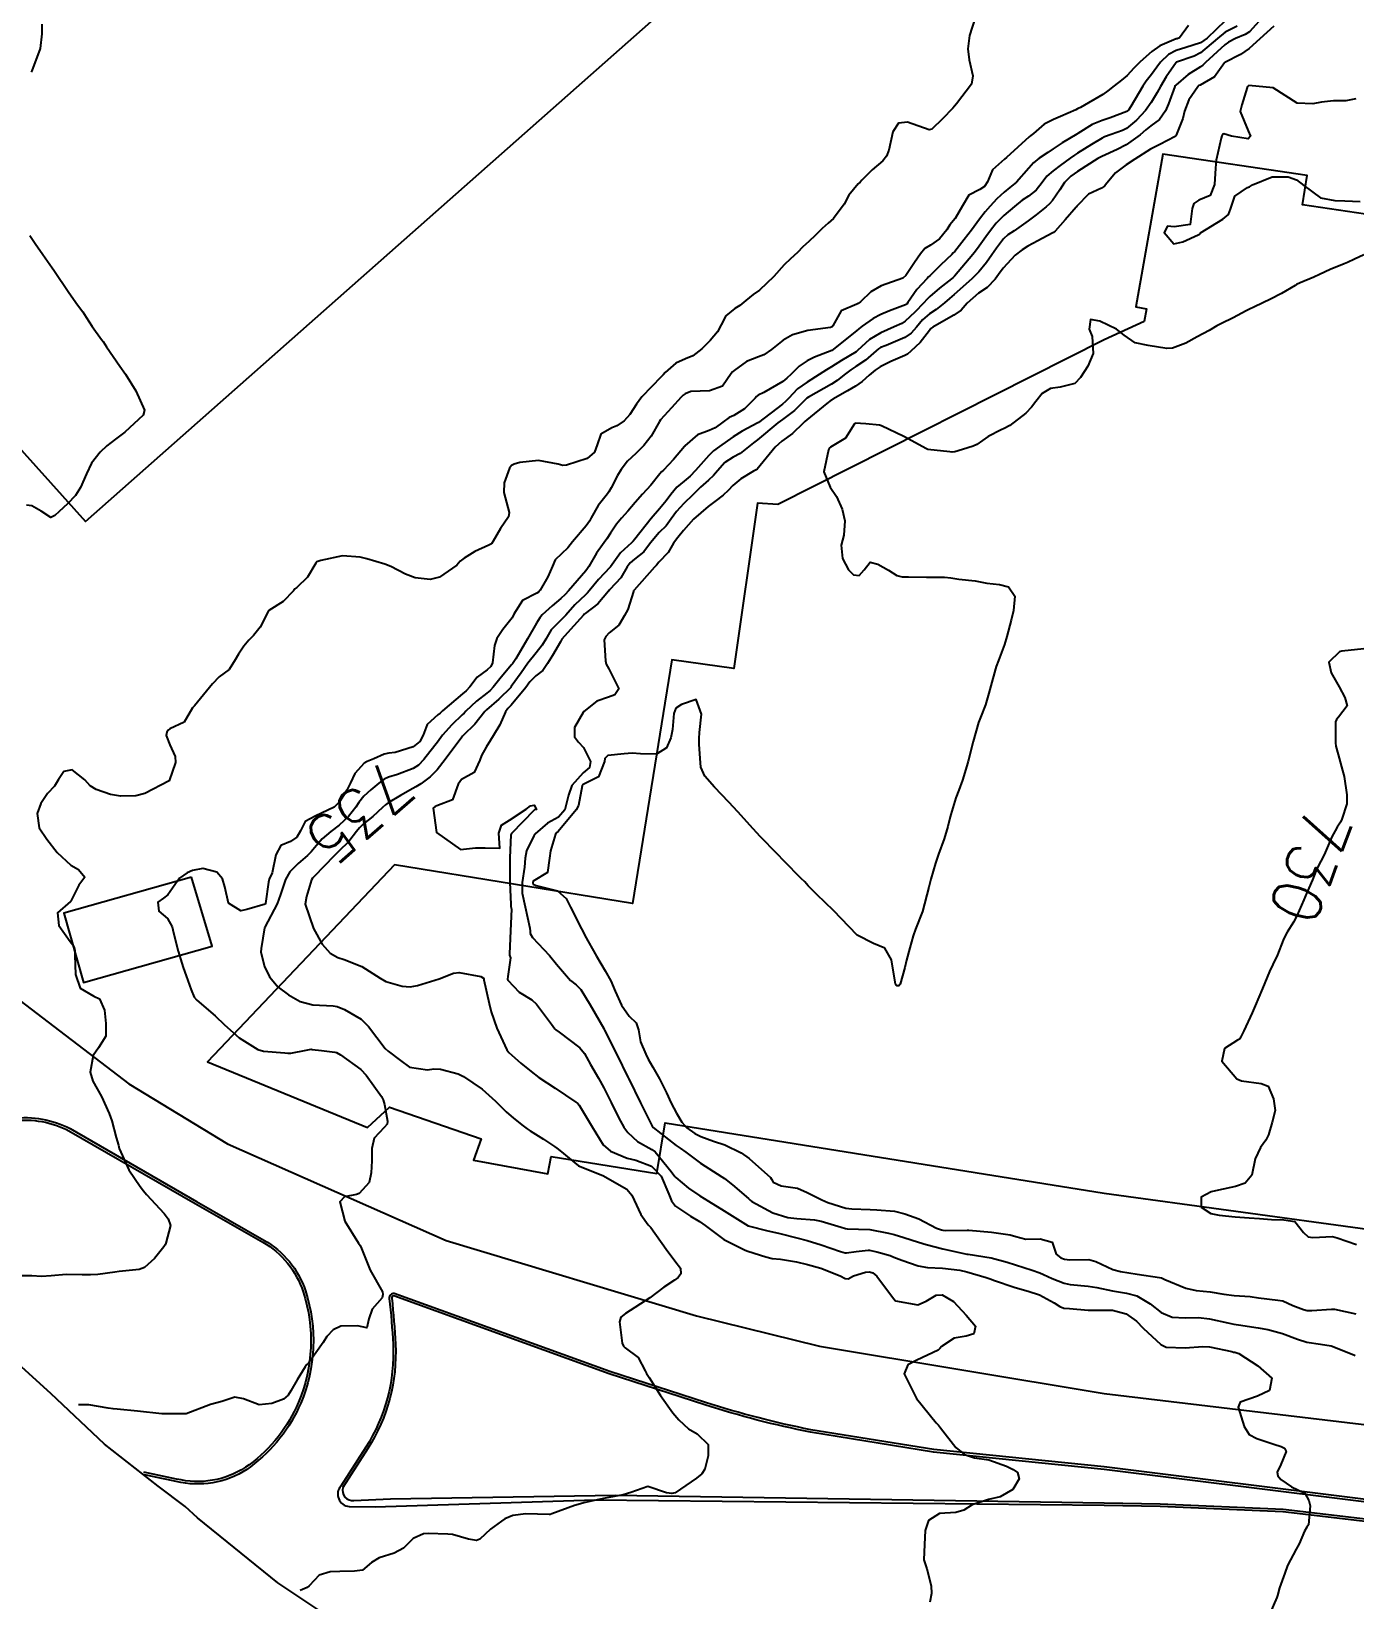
# Model space of a CAD drawing. Header units: metres. Extents: x 307586 to 320046, y 7427249 to 7434250.
# Drawn here: x 314456.7 to 314565.5, y 7431961.4 to 7432090.3 of the extents above; entities that cross this region are included whole.
import ezdxf
from ezdxf.enums import TextEntityAlignment as Align

# ---------------------------------------------------------------- set-up
doc = ezdxf.new("R2010")
doc.units = ezdxf.units.M
doc.header["$MEASUREMENT"] = 0
for name, color, linetype in [('Area', 45, 'Continuous'), ('Area Verde e Lazer', 45, 'Continuous'), ('Cotas', 45, 'Continuous'), ('Curvas de Nivel 1m', 11, 'Continuous'), ('Curvas de Nivel 5m', 15, 'Continuous'), ('Edificações', 30, 'Continuous'), ('Vias Primárias', 230, 'Continuous')]:
    doc.layers.add(name, color=color, linetype=linetype)
doc.styles.add('Style-STANDARD', font='STANDARD.shx')

msp = doc.modelspace()

# ---------------------------------------------------------------- linework, layer by layer
at = {"layer": 'Area'}
msp.add_polyline3d([(314566.62, 7431903.59, 730.52), (314564.18, 7431904.61, 730.56), (314557.99, 7431908.05, 731.33), (314546.93, 7431914.87, 731.77), (314537.85, 7431921.02, 732.04), (314529.51, 7431927.45, 732.87), (314524.02, 7431931.25, 733.57), (314512.55, 7431938.37, 733.89), (314501.66, 7431945.89, 733.77), (314489.06, 7431954.47, 735.03), (314481.91, 7431959.53, 735.11), (314476.99, 7431962.82, 735.29), (314470.4, 7431968.15, 735.47), (314469.39, 7431969.09, 735.59), (314467.17, 7431970.75, 735.72), (314462.75, 7431974.21, 736.05), (314458.34, 7431978.38, 736.34), (314451.1, 7431984.93, 737.06)], dxfattribs=at)
at = {"layer": 'Area Verde e Lazer', "elevation": 737.11}
msp.add_lwpolyline([(314450.29, 7431985.89), (314448.84, 7431989.39, -0.121748), (314448.21, 7431993.54, -0.158504), (314450.15, 7431998.07, -0.183166), (314455.25, 7432000.77, -0.152263), (314459.83, 7431999.95), (314470.2, 7431993.97), (314475.75, 7431990.81, -0.186311), (314479.07, 7431986.73, -0.180719), (314478.69, 7431977.66, -0.135505), (314474.63, 7431972.52, -0.208885), (314469.05, 7431971.27, -0.008384), (314465.97, 7431971.92, -0.008384)], format="xyb", dxfattribs=at)
msp.add_lwpolyline([(314450.29, 7431985.89), (314448.84, 7431989.39, -0.121748), (314448.21, 7431993.54, -0.158504), (314450.15, 7431998.07, -0.183166), (314455.25, 7432000.77, -0.152263), (314459.83, 7431999.95), (314470.2, 7431993.97), (314475.75, 7431990.81, -0.186311), (314479.07, 7431986.73, -0.180719), (314478.69, 7431977.66, -0.135505), (314474.63, 7431972.52, -0.208885), (314469.05, 7431971.27, -0.008384), (314465.97, 7431971.92, -0.008384)], format="xyb", dxfattribs=at)
at = {"layer": 'Area Verde e Lazer'}
msp.add_lwpolyline([(314609.6, 7431964.09), (314544.88, 7431972.14), (314530.86, 7431973.56), (314520.76, 7431975.2, -0.030154), (314512.07, 7431977.45), (314504.22, 7431979.99), (314486.52, 7431986.39, 0.447326), (314486.35, 7431986.2, -0.015617), (314486.66, 7431982.42, -0.155706), (314484.39, 7431973.85), (314482.34, 7431970.64, 0.533122), (314483.25, 7431969.57), (314486.24, 7431969.72), (314504.74, 7431970.01), (314544.9, 7431969.39), (314549.5, 7431969.31), (314559.6, 7431968.87), (314572.67, 7431967.34)], format="xyb", dxfattribs=at)
msp.add_lwpolyline([(314609.6, 7431964.09), (314544.88, 7431972.14), (314530.86, 7431973.56), (314520.76, 7431975.2, -0.030154), (314512.07, 7431977.45), (314504.22, 7431979.99), (314486.52, 7431986.39, 0.447326), (314486.35, 7431986.2, -0.015617), (314486.66, 7431982.42, -0.155706), (314484.39, 7431973.85), (314482.34, 7431970.64, 0.533122), (314483.25, 7431969.57), (314486.24, 7431969.72), (314504.74, 7431970.01), (314544.9, 7431969.39), (314549.5, 7431969.31), (314559.6, 7431968.87), (314572.67, 7431967.34)], format="xyb", dxfattribs=at)
at = {"layer": 'Curvas de Nivel 1m', "flags": 128}
for points, elevation in [([(314534.28, 7432091.37), (314533.84, 7432089.93), (314533.69, 7432088.82), (314533.81, 7432087.93), (314534.11, 7432086.6), (314533.99, 7432085.93), (314532.76, 7432084.32), (314532.59, 7432084.12), (314532.45, 7432083.95), (314531.62, 7432083.08), (314530.73, 7432082.23), (314530.52, 7432082.18), (314528.74, 7432082.82), (314528, 7432082.73), (314527.52, 7432082.01), (314527.19, 7432080.5), (314527, 7432080.02), (314526.7, 7432079.62), (314525.83, 7432078.89), (314524.99, 7432078.04), (314524.84, 7432077.88), (314524.68, 7432077.74), (314523.9, 7432076.82), (314523.53, 7432076.06), (314522.64, 7432074.9), (314522.2, 7432074.52), (314521.71, 7432074.08), (314521.18, 7432073.53), (314520.62, 7432073), (314520.14, 7432072.56), (314519.69, 7432072.1), (314519.12, 7432071.58), (314518.59, 7432071.09), (314517.75, 7432070.12), (314516.57, 7432069.01), (314516.05, 7432068.66), (314515.45, 7432068.15), (314514.96, 7432067.75), (314514.55, 7432067.51), (314513.8, 7432066.91), (314513.41, 7432066.17), (314513.12, 7432065.58), (314512.52, 7432064.88), (314511.83, 7432064.19), (314511.1, 7432063.61), (314510.5, 7432063.36), (314509.69, 7432063.02), (314508.83, 7432062.23), (314508.66, 7432062.05), (314508.48, 7432061.88), (314506.91, 7432060.25), (314506.46, 7432059.63), (314505.93, 7432058.78), (314505.44, 7432058.27), (314504.84, 7432057.87), (314504.43, 7432057.71), (314503.53, 7432057.19), (314503.22, 7432056.29), (314503, 7432055.7), (314502.4, 7432055.19), (314500.7, 7432054.63), (314500.4, 7432054.61), (314500.02, 7432054.71), (314498.4, 7432055.02), (314496.87, 7432054.85), (314496.4, 7432054.72), (314496.18, 7432054.6), (314496.04, 7432054.38), (314495.59, 7432053.17), (314495.56, 7432052.39), (314495.99, 7432050.74), (314495.96, 7432050.38), (314495.3, 7432049.42), (314494.68, 7432048.4), (314494.54, 7432048.18), (314494.32, 7432048.05), (314493.19, 7432047.54), (314492.3, 7432047), (314491.98, 7432046.74), (314491.7, 7432046.43), (314490.28, 7432045.42), (314489.51, 7432045.23), (314488.28, 7432045.37), (314487.49, 7432045.68), (314486.29, 7432046.31), (314485.78, 7432046.51), (314484.3, 7432046.93), (314483.76, 7432047.07), (314482.3, 7432047.17), (314480.52, 7432046.79), (314480.29, 7432046.73), (314480.19, 7432046.68), (314480.11, 7432046.57), (314479.44, 7432045.42), (314478.55, 7432044.59), (314478.39, 7432044.47), (314478.27, 7432044.32), (314477.44, 7432043.42), (314476.24, 7432042.68), (314476.21, 7432042.65), (314476.19, 7432042.62), (314475.53, 7432041.33), (314474.98, 7432040.63), (314474.6, 7432040.25), (314474.21, 7432039.76), (314473.75, 7432039.1), (314473.5, 7432038.65), (314472.99, 7432037.85), (314472.18, 7432037.24), (314471.63, 7432036.67), (314470.15, 7432034.85), (314470.07, 7432034.78), (314469.97, 7432034.69), (314469.3, 7432033.53), (314468.13, 7432032.98), (314467.97, 7432032.87), (314467.88, 7432032.71), (314467.83, 7432032.42), (314468.11, 7432031.65), (314468.55, 7432030.71), (314468.58, 7432030.22), (314468.07, 7432028.71), (314466.06, 7432027.65), (314465.33, 7432027.47), (314464.06, 7432027.43), (314463.24, 7432027.59), (314462.07, 7432028), (314461.56, 7432028.28), (314461.13, 7432028.79), (314460.08, 7432029.61), (314459.42, 7432029.48), (314458.97, 7432028.82), (314458.63, 7432028.26), (314458.06, 7432027.66), (314457.53, 7432026.84), (314457.22, 7432026.02), (314457.37, 7432024.84), (314458.02, 7432023.91), (314458.87, 7432022.82), (314459.99, 7432021.77), (314460.61, 7432021.42), (314461.14, 7432020.79), (314460.65, 7432020.12), (314459.97, 7432018.81), (314459.95, 7432018.78), (314458.9, 7432017.86), (314458.99, 7432016.82), (314459.92, 7432015.5), (314460.22, 7432015.11), (314460.3, 7432014.8), (314460.32, 7432014.39), (314460.38, 7432012.8), (314460.74, 7432011.67), (314461.87, 7432011.01), (314462.35, 7432010.78), (314462.76, 7432009.86), (314462.87, 7432008.77), (314462.87, 7432007.73), (314462.25, 7432006.78), (314461.81, 7432006.14), (314461.58, 7432004.78), (314461.78, 7432004.04), (314462.5, 7432002.77), (314463.14, 7432001.37), (314463.34, 7432000.76), (314463.72, 7431999.41), (314463.89, 7431998.76), (314463.96, 7431998.51), (314464.74, 7431996.75), (314465.68, 7431995.37), (314465.95, 7431995.01), (314466.19, 7431994.73), (314467.65, 7431993.17), (314467.99, 7431992.71), (314468.17, 7431992.17), (314467.8, 7431990.71), (314467.74, 7431990.59), (314467.62, 7431990.43), (314466.85, 7431989.47), (314466.03, 7431988.73), (314465.59, 7431988.55), (314463.96, 7431988.39), (314463.59, 7431988.35), (314462.2, 7431988.16), (314461.59, 7431988.11), (314460.91, 7431988.11), (314459.59, 7431988.15), (314458.37, 7431988.04), (314457.58, 7431987.97), (314456.78, 7431988.03), (314455.58, 7431988.05)], 737), ([(314457.59, 7432090.85), (314457.61, 7432090.05), (314457.46, 7432088.85), (314456.77, 7432087.02), (314456.73, 7432086.91)], 738), ([(314551.81, 7432090.75), (314551.08, 7432089.73), (314550.89, 7432089.66), (314550.82, 7432089.65), (314549.48, 7432089.08), (314548.81, 7432088.6), (314547.84, 7432087.76), (314547.32, 7432087.25), (314546.79, 7432086.64), (314546.31, 7432086.25), (314545.71, 7432085.79), (314545.19, 7432085.37), (314544.77, 7432085.09), (314542.95, 7432084.02), (314542.75, 7432083.93), (314542.69, 7432083.89), (314542.57, 7432083.83), (314541.31, 7432083.28), (314540.74, 7432083.03), (314539.95, 7432082.64), (314539.09, 7432081.87), (314538.88, 7432081.71), (314538.72, 7432081.59), (314536.86, 7432079.9), (314536.7, 7432079.78), (314535.71, 7432078.9), (314535.3, 7432077.91), (314535.06, 7432077.53), (314534.67, 7432077.27), (314533.78, 7432076.82), (314533.24, 7432075.94), (314532.64, 7432074.9), (314532.21, 7432074.38), (314531.96, 7432073.96), (314531.35, 7432073.23), (314530.61, 7432072.69), (314530.17, 7432072.42), (314529.8, 7432071.98), (314529.3, 7432071.28), (314528.59, 7432070.22), (314528.36, 7432069.99), (314526.58, 7432069.36), (314525.73, 7432068.87), (314524.86, 7432068.04), (314524.68, 7432067.92), (314524.56, 7432067.87), (314523.29, 7432067.32), (314522.59, 7432066.07), (314522.53, 7432066), (314522.41, 7432065.95), (314520.53, 7432065.7), (314519.27, 7432065.35), (314518.52, 7432064.9), (314517.56, 7432064.12), (314516.94, 7432063.7), (314516.5, 7432063.52), (314515.51, 7432063.14), (314514.49, 7432062.4), (314514.35, 7432062.29), (314514.23, 7432062.16), (314513.53, 7432061.11), (314512.47, 7432060.75), (314510.94, 7432060.67), (314510.47, 7432060.5), (314510.3, 7432060.38), (314510.13, 7432060.21), (314509.35, 7432059.33), (314508.44, 7432058.36), (314508.36, 7432058.23), (314507.66, 7432057.01), (314507.06, 7432056.25), (314506.41, 7432055.6), (314505.72, 7432054.95), (314505.2, 7432054.27), (314504.89, 7432053.77), (314504.37, 7432052.78), (314504.2, 7432052.44), (314504.08, 7432052.28), (314503.32, 7432051.33), (314502.74, 7432050.3), (314502.6, 7432050.04), (314502.34, 7432049.66), (314501.21, 7432048.32), (314500.81, 7432047.83), (314500.31, 7432047.35), (314499.79, 7432046.85), (314499.55, 7432046.34), (314499.17, 7432045.46), (314498.54, 7432044.35), (314498.41, 7432044.21), (314498.27, 7432044.13), (314497.11, 7432043.52), (314496.39, 7432042.38), (314496.24, 7432042.1), (314495.49, 7432041.13), (314494.99, 7432040.39), (314494.79, 7432039.82), (314494.63, 7432038.4), (314494.5, 7432038.1), (314494.19, 7432037.82), (314493.37, 7432037.22), (314492.78, 7432036.41), (314492.48, 7432036.1), (314492.17, 7432035.84), (314490.52, 7432034.44), (314490.33, 7432034.27), (314490.15, 7432034.12), (314489.27, 7432033.32), (314488.93, 7432032.46), (314488.66, 7432031.92), (314488.11, 7432031.48), (314486.64, 7432031.02), (314486.11, 7432030.97), (314485.73, 7432030.88), (314484.88, 7432030.51), (314484.34, 7432030.28), (314484.1, 7432030.14), (314483.31, 7432029.31), (314482.95, 7432028.53), (314482.67, 7432027.93), (314482.06, 7432026.97), (314481.63, 7432026.55), (314480.05, 7432025.81), (314479.25, 7432025.37), (314478.85, 7432024.58), (314478.55, 7432024.06), (314478.02, 7432023.73), (314477.23, 7432023.39), (314476.84, 7432022.61), (314476.52, 7432021.14), (314476.29, 7432020.62), (314476.22, 7432020.38), (314475.99, 7432018.62), (314475.95, 7432018.56), (314474.45, 7432018.13), (314473.95, 7432018.01), (314472.95, 7432018.65), (314472.64, 7432019.99), (314472.45, 7432020.66), (314471.99, 7432021.19), (314470.82, 7432021.51), (314469.99, 7432021.33), (314469.55, 7432021.14), (314468.9, 7432020.7), (314468.53, 7432020.15), (314467.96, 7432019.33), (314467.6, 7432019.07), (314467.12, 7432018.72), (314467.22, 7432017.99), (314467.94, 7432017.39), (314468.3, 7432016.71), (314468.41, 7432016.22), (314468.79, 7432014.7), (314469.22, 7432013.37), (314469.46, 7432012.69), (314469.87, 7432011.54), (314470.12, 7432010.94), (314470.33, 7432010.68), (314471.84, 7432009.39), (314472.62, 7432008.65), (314473.82, 7432007.6), (314475.34, 7432006.62), (314475.81, 7432006.5), (314477.56, 7432006.35), (314477.81, 7432006.32), (314478.07, 7432006.33), (314479.32, 7432006.57), (314479.74, 7432006.65), (314479.81, 7432006.64), (314480.57, 7432006.56), (314481.69, 7432006.42), (314481.81, 7432006.39), (314482.15, 7432006.19), (314483.8, 7432004.99), (314484.24, 7432004.52), (314485.5, 7432002.76), (314485.65, 7432002.5), (314485.76, 7432002.12), (314486, 7432000.75), (314485.97, 7432000.5), (314485.74, 7432000.21), (314484.9, 7431999.34), (314484.71, 7431998.51), (314484.73, 7431997.48), (314484.67, 7431996.51), (314484.5, 7431995.7), (314483.68, 7431994.81), (314483.46, 7431994.73), (314482.48, 7431994.53), (314482.09, 7431994.11), (314482.5, 7431992.53), (314483.62, 7431990.71), (314483.75, 7431990.52), (314483.87, 7431990.27), (314484.57, 7431988.51), (314485.58, 7431986.73), (314485.63, 7431986.5), (314485.57, 7431986.24), (314484.75, 7431985.31), (314484.48, 7431984.51), (314484.3, 7431983.76), (314483.54, 7431983.92), (314482.17, 7431983.9), (314481.54, 7431983.6), (314481.03, 7431983.05), (314480.72, 7431982.55), (314479.51, 7431980.87), (314479.36, 7431980.72), (314479.24, 7431980.57), (314478.57, 7431979.5), (314478.05, 7431978.58), (314477.83, 7431978.24), (314477.47, 7431977.9), (314476.51, 7431977.56), (314475.47, 7431977.45), (314474.17, 7431977.93), (314473.47, 7431978.06), (314472.39, 7431977.72), (314471.46, 7431977.47), (314469.45, 7431976.69), (314467.45, 7431976.71), (314465.45, 7431976.91), (314463.79, 7431977.09), (314463.46, 7431977.11), (314463.05, 7431977.17), (314461.46, 7431977.43), (314460.81, 7431977.44), (314460.61, 7431977.43)], 736), ([(314555.81, 7432090.7), (314554.83, 7432090.19), (314554.21, 7432089.69), (314552.81, 7432088.51), (314552.29, 7432088.23), (314550.83, 7432087.73), (314550.81, 7432087.72), (314549.98, 7432086.54), (314549.51, 7432085.74), (314549.26, 7432085.25), (314548.76, 7432084.41), (314548.28, 7432083.76), (314547.55, 7432082.96), (314546.73, 7432082.3), (314546.39, 7432082.12), (314545.48, 7432081.79), (314544.93, 7432081.59), (314544.72, 7432081.49), (314543.86, 7432080.96), (314542.71, 7432080.26), (314542.45, 7432080.09), (314542.09, 7432079.84), (314541.29, 7432079.25), (314540.69, 7432078.8), (314540.18, 7432078.36), (314539.79, 7432077.86), (314539.3, 7432077.23), (314538.67, 7432076.74), (314538.15, 7432076.39), (314537.52, 7432075.89), (314536.65, 7432075.15), (314536.02, 7432074.52), (314535.54, 7432073.91), (314535.16, 7432073.38), (314534.61, 7432072.61), (314534.32, 7432072.21), (314534.09, 7432071.93), (314532.59, 7432070.16), (314532.48, 7432070.05), (314532.36, 7432069.95), (314531.36, 7432069.17), (314530.57, 7432068.5), (314530.31, 7432068.23), (314530.08, 7432067.97), (314529.33, 7432067.2), (314528.54, 7432066.46), (314528.26, 7432066.27), (314527.65, 7432066), (314526.53, 7432065.5), (314525.6, 7432064.95), (314524.62, 7432064.04), (314524.56, 7432063.99), (314524.51, 7432063.95), (314523.31, 7432063.24), (314522.49, 7432062.72), (314522.08, 7432062.47), (314521.47, 7432062.08), (314520.48, 7432061.46), (314519.68, 7432060.89), (314518.96, 7432060.11), (314518.72, 7432059.85), (314518.46, 7432059.64), (314516.49, 7432058.14), (314516.44, 7432058.11), (314515.16, 7432057.42), (314514.42, 7432056.96), (314513.95, 7432056.64), (314513.28, 7432056.17), (314512.79, 7432055.8), (314512.41, 7432055.42), (314511.32, 7432054.2), (314510.87, 7432053.72), (314510.38, 7432053.32), (314509.77, 7432052.82), (314509.28, 7432052.22), (314508.89, 7432051.69), (314508.35, 7432051.04), (314507.68, 7432050.24), (314506.33, 7432048.56), (314506.19, 7432048.39), (314506.05, 7432048.26), (314505.14, 7432047.44), (314504.32, 7432046.28), (314504.31, 7432046.26), (314504.29, 7432046.24), (314503.35, 7432045.23), (314502.57, 7432044.3), (314502.43, 7432044.14), (314502.27, 7432043.99), (314501.4, 7432043.16), (314500.66, 7432042.32), (314500.24, 7432041.9), (314499.46, 7432041.11), (314499.01, 7432040.34), (314498.72, 7432039.84), (314498.21, 7432039.22), (314497.54, 7432038.36), (314496.99, 7432037.57), (314496.17, 7432036.44), (314496.15, 7432036.4), (314496.13, 7432036.38), (314495.15, 7432035.4), (314494.15, 7432034.54), (314494.08, 7432034.48), (314494.01, 7432034.4), (314493.19, 7432033.36), (314492.23, 7432032.42), (314492.18, 7432032.36), (314492.12, 7432032.28), (314490.74, 7432030.44), (314490.09, 7432029.61), (314489.52, 7432029.03), (314488.73, 7432028.46), (314488.34, 7432028.21), (314488.08, 7432028.06), (314487.06, 7432027.49), (314486.06, 7432026.88), (314485.84, 7432026.72), (314485.6, 7432026.5), (314484.8, 7432025.76), (314484.04, 7432025.17), (314483.71, 7432024.85), (314483.45, 7432024.53), (314482.84, 7432023.71), (314482.01, 7432022.91), (314481.81, 7432022.74), (314481.62, 7432022.55), (314479.99, 7432020.85), (314479.84, 7432020.71), (314479.75, 7432020.57), (314479.34, 7432019.2), (314479.23, 7432018.58), (314479.93, 7432016.57), (314480.64, 7432015.28), (314481.3, 7432014.55), (314481.91, 7432014.2), (314482.43, 7432014.01), (314483.9, 7432013.45), (314485.4, 7432012.5), (314485.88, 7432012.21), (314487.22, 7432011.82), (314487.88, 7432011.78), (314488.46, 7432011.88), (314489.88, 7432012.32), (314490.24, 7432012.44), (314491.42, 7432012.9), (314491.89, 7432012.96), (314493.67, 7432012.62), (314493.88, 7432012.5), (314493.92, 7432012.4), (314493.93, 7432012.35), (314494.35, 7432010.4), (314494.53, 7432009.72), (314494.99, 7432008.39), (314495.82, 7432006.61), (314495.98, 7432006.38), (314496.95, 7432005.51), (314497.8, 7432004.82), (314498.45, 7432004.34), (314499.78, 7432003.45), (314501.47, 7432002.3), (314501.65, 7432002.19), (314501.76, 7432002.06), (314502.83, 7432000.29), (314503.73, 7431998.79), (314504.32, 7431998.27), (314505.71, 7431997.7), (314506.42, 7431997.54), (314507.71, 7431997.04), (314508.49, 7431996.22), (314509.13, 7431994.76), (314509.33, 7431994.21), (314509.67, 7431993.77), (314510.91, 7431992.93), (314511.65, 7431992.5), (314512.1, 7431992.18), (314513.63, 7431991.02), (314515.4, 7431990.14), (314515.62, 7431990.06), (314517.09, 7431989.59), (314517.62, 7431989.47), (314518.31, 7431989.41), (314519.61, 7431989.19), (314520.51, 7431988.98), (314521.61, 7431988.68), (314523.21, 7431988.04), (314523.6, 7431987.83), (314523.85, 7431987.78), (314524.29, 7431988.03), (314525.28, 7431988.35), (314525.61, 7431988.38), (314525.88, 7431988.29), (314526.21, 7431988.01), (314527.58, 7431986.17), (314527.76, 7431985.99), (314529.57, 7431985.65), (314530.26, 7431985.96), (314531.09, 7431986.44), (314531.58, 7431986.49), (314532.51, 7431985.93), (314533.56, 7431984.81), (314534.32, 7431983.91), (314534.18, 7431983.28), (314533.54, 7431983.07), (314532.56, 7431982.91), (314531.53, 7431982.24), (314531.4, 7431982.07), (314531.24, 7431981.94), (314529.51, 7431981.11), (314528.77, 7431980.72), (314528.45, 7431979.98), (314529.48, 7431977.97), (314531.08, 7431975.95), (314531.27, 7431975.76), (314531.45, 7431975.56), (314532.7, 7431973.93), (314533.42, 7431973.37), (314534.23, 7431973.1), (314535.42, 7431972.91), (314536.88, 7431972.41), (314537.41, 7431972.14), (314537.76, 7431971.87), (314537.9, 7431971.36), (314537.39, 7431970.49), (314536.36, 7431969.89), (314535.38, 7431969.66), (314534.05, 7431969.24), (314533.37, 7431968.79), (314532.71, 7431968.59), (314531.37, 7431968.51), (314530.45, 7431967.95), (314530.19, 7431967.12), (314530.12, 7431965.96), (314530.07, 7431964.71), (314530.31, 7431963.96), (314530.69, 7431962.56), (314530.7, 7431961.95), (314530.56, 7431961.23)], 734), ([(314558.12, 7432091.64), (314556.83, 7432090.24), (314556.48, 7432090.01), (314555.69, 7432089.67), (314555.12, 7432089.37), (314554.82, 7432089.16), (314553.21, 7432087.7), (314553, 7432087.5), (314552.8, 7432087.36), (314551.79, 7432086.72), (314550.77, 7432085.86), (314550.71, 7432085.79), (314550.69, 7432085.73), (314550.18, 7432084.32), (314549.93, 7432083.74), (314549.45, 7432083.04), (314548.73, 7432082.5), (314548.31, 7432082.17), (314547.84, 7432081.76), (314546.71, 7432080.94), (314545.95, 7432080.55), (314544.7, 7432080), (314544.36, 7432079.81), (314542.69, 7432078.76), (314542.15, 7432078.37), (314541.64, 7432077.84), (314541.26, 7432077.26), (314540.66, 7432076.38), (314540.41, 7432076.1), (314540.14, 7432075.86), (314539.31, 7432075.2), (314538.64, 7432074.69), (314537.5, 7432073.89), (314536.98, 7432073.54), (314536.62, 7432073.21), (314536.04, 7432072.47), (314535.66, 7432071.91), (314535.23, 7432071.28), (314534.59, 7432070.51), (314534.02, 7432069.93), (314532.57, 7432068.65), (314532.19, 7432068.33), (314531.76, 7432067.96), (314531.09, 7432067.43), (314530.55, 7432067.05), (314529.96, 7432066.56), (314529.47, 7432065.98), (314529.04, 7432065.47), (314528.52, 7432065.11), (314526.98, 7432064.47), (314526.52, 7432064.29), (314526.35, 7432064.19), (314526.16, 7432064.02), (314525.28, 7432063.25), (314524.49, 7432062.73), (314524.07, 7432062.47), (314523.52, 7432062.05), (314522.94, 7432061.59), (314522.48, 7432061.29), (314520.59, 7432060.22), (314520.46, 7432060.14), (314520.43, 7432060.12), (314520.41, 7432060.09), (314519.44, 7432059.11), (314518.45, 7432058.39), (314518.07, 7432058.12), (314516.42, 7432056.72), (314516.09, 7432056.47), (314515.67, 7432056.15), (314514.98, 7432055.58), (314514.4, 7432055.28), (314513.72, 7432054.84), (314513.12, 7432054.17), (314512.79, 7432053.77), (314512.38, 7432053.41), (314511.73, 7432052.83), (314511.09, 7432052.2), (314510.36, 7432051.48), (314509.74, 7432050.82), (314509.32, 7432050.22), (314508.9, 7432049.66), (314508.33, 7432049.1), (314507.62, 7432048.24), (314507.06, 7432047.5), (314506.3, 7432046.9), (314505.94, 7432046.62), (314505.7, 7432046.27), (314505.18, 7432045.38), (314504.27, 7432044.42), (314504.2, 7432044.35), (314504.15, 7432044.28), (314503.3, 7432043.24), (314502.25, 7432042.44), (314502.17, 7432042.38), (314502.1, 7432042.3), (314501.05, 7432041.13), (314500.34, 7432040.33), (314500.22, 7432040.13), (314499.55, 7432039), (314499.16, 7432038.34), (314498.78, 7432037.76), (314498.19, 7432037.32), (314497.71, 7432036.82), (314497.37, 7432036.36), (314496.16, 7432034.92), (314495.89, 7432034.65), (314495.71, 7432034.38), (314495.23, 7432033.3), (314494.68, 7432032.39), (314494.47, 7432032.05), (314494.11, 7432031.46), (314493.74, 7432030.77), (314493.6, 7432030.41), (314493.12, 7432029.38), (314492.09, 7432028.8), (314491.81, 7432028.42), (314491.35, 7432027.15), (314490.06, 7432026.65), (314489.91, 7432026.6), (314489.75, 7432026.45), (314490.03, 7432024.45), (314492.01, 7432023.07), (314493.23, 7432023.2), (314494.02, 7432023.21), (314495.24, 7432023.16), (314495.15, 7432024.39), (314495.37, 7432025.06), (314496.04, 7432025.47), (314497.41, 7432026.36), (314497.75, 7432026.66), (314498.06, 7432026.71), (314498.24, 7432026.35), (314498.09, 7432026.31), (314498.05, 7432026.29), (314496.19, 7432024.38), (314496.14, 7432024.27), (314496.05, 7432022.38), (314496.05, 7432020.45), (314496.05, 7432020.38), (314496.13, 7432018.54), (314496.15, 7432018.38), (314496.18, 7432018.16), (314496.1, 7432016.38), (314496.02, 7432014.49), (314496.04, 7432014.38), (314496.11, 7432014.17), (314495.89, 7432012.62), (314495.86, 7432012.4), (314495.87, 7432012.38), (314495.88, 7432012.32), (314496.83, 7432011.33), (314497.87, 7432010.7), (314498.24, 7432010.35), (314499.47, 7432008.71), (314499.76, 7432008.33), (314499.84, 7432008.25), (314500.11, 7432008.05), (314501.82, 7432006.76), (314502.18, 7432006.3), (314502.69, 7432005.4), (314503.34, 7432004.28), (314503.78, 7432003.47), (314504.39, 7432002.27), (314505.02, 7432001), (314505.43, 7432000.26), (314505.74, 7431999.81), (314506.55, 7431999.06), (314507.72, 7431998.42), (314507.99, 7431998.23), (314509.3, 7431996.61), (314509.62, 7431996.21), (314509.69, 7431996.12), (314510.74, 7431995.25), (314511.68, 7431994.61), (314512.38, 7431994.17), (314513.66, 7431993.38), (314515.64, 7431992.14), (314517.26, 7431991.74), (314517.64, 7431991.65), (314518.23, 7431991.51), (314519.63, 7431991.16), (314520.5, 7431990.95), (314521.63, 7431990.59), (314523.22, 7431990.04), (314523.62, 7431989.94), (314523.72, 7431989.94), (314524.51, 7431990.03), (314525.5, 7431990.14), (314525.62, 7431990.14), (314525.73, 7431990.12), (314526.21, 7431990.01), (314527.32, 7431989.7), (314527.62, 7431989.58), (314528.27, 7431989.33), (314529.61, 7431988.85), (314530.37, 7431988.72), (314531.61, 7431988.68), (314533.03, 7431988.51), (314533.61, 7431988.37), (314535.2, 7431987.9), (314535.6, 7431987.76), (314535.8, 7431987.69), (314537.59, 7431987.09), (314538.65, 7431986.79), (314539.58, 7431986.48), (314540.79, 7431985.83), (314541.25, 7431985.51), (314541.57, 7431985.39), (314542.04, 7431985.35), (314543.57, 7431985.22), (314544.15, 7431985.21), (314545.57, 7431985.21), (314546.71, 7431984.91), (314547.56, 7431984.31), (314548.1, 7431983.74), (314549.54, 7431982.39), (314550, 7431982.19), (314551.54, 7431982.13), (314553, 7431982.22), (314553.54, 7431982.21), (314555.37, 7431981.83), (314555.53, 7431981.78), (314555.63, 7431981.76), (314555.96, 7431981.65), (314557.52, 7431980.65), (314558.67, 7431979.62), (314558.48, 7431978.63), (314557.49, 7431978.15), (314556.07, 7431977.65), (314555.89, 7431977.24), (314556.4, 7431975.65), (314556.81, 7431975), (314557.44, 7431974.68), (314558.84, 7431974.22), (314559.44, 7431974.02), (314559.7, 7431973.87), (314559.86, 7431973.6), (314559.42, 7431972.55), (314559.12, 7431971.91), (314559.15, 7431971.61), (314559.41, 7431971.32), (314560.29, 7431970.71), (314561.39, 7431970.19), (314561.72, 7431969.58), (314561.81, 7431969.15), (314561.69, 7431967.58), (314561.55, 7431967.39), (314561.36, 7431967.07), (314560.91, 7431966.01), (314560.67, 7431965.59), (314559.97, 7431964.25), (314559.73, 7431963.6), (314559.3, 7431962.4), (314559.13, 7431961.78), (314559.09, 7431961.61), (314558.54, 7431960.35)], 733), ([(314558.83, 7432090.68), (314557.69, 7432089.65), (314556.81, 7432088.85), (314556.1, 7432088.37), (314554.8, 7432087.7), (314554.78, 7432087.68), (314553.95, 7432086.53), (314552.78, 7432085.86), (314552.68, 7432085.81), (314552.58, 7432085.71), (314551.85, 7432084.63), (314551.5, 7432083.72), (314551.35, 7432083.12), (314550.8, 7432081.73), (314550.77, 7432081.68), (314550.72, 7432081.64), (314549.48, 7432080.98), (314548.71, 7432080.59), (314547.41, 7432079.77), (314546.7, 7432079.3), (314545.83, 7432078.65), (314545.11, 7432077.8), (314544.93, 7432077.54), (314544.68, 7432077.38), (314543.6, 7432076.88), (314542.65, 7432075.92), (314542.62, 7432075.86), (314542.6, 7432075.83), (314541.7, 7432074.78), (314540.86, 7432073.85), (314540.74, 7432073.74), (314540.63, 7432073.68), (314539.43, 7432073.06), (314538.61, 7432072.62), (314538.15, 7432072.33), (314537.59, 7432071.89), (314536.59, 7432070.81), (314536.2, 7432070.29), (314535.93, 7432069.91), (314535.27, 7432069.22), (314534.57, 7432068.76), (314533.63, 7432067.93), (314533.13, 7432067.36), (314532.55, 7432066.96), (314531.91, 7432066.59), (314530.82, 7432065.97), (314530.65, 7432065.85), (314530.53, 7432065.7), (314529.78, 7432064.72), (314529.01, 7432063.99), (314528.73, 7432063.76), (314528.51, 7432063.65), (314527.35, 7432063.16), (314526.49, 7432062.72), (314526.07, 7432062.44), (314525.58, 7432062.03), (314525.02, 7432061.5), (314524.47, 7432061.13), (314523.79, 7432060.73), (314522.59, 7432060.06), (314522.51, 7432060.01), (314522.46, 7432059.97), (314522.11, 7432059.71), (314520.45, 7432058.35), (314520.3, 7432058.23), (314520.15, 7432058.09), (314519.29, 7432057.24), (314518.42, 7432056.6), (314517.87, 7432056.12), (314516.39, 7432054.31), (314516.3, 7432054.24), (314516.08, 7432054.14), (314515.04, 7432053.5), (314514.37, 7432052.96), (314513.99, 7432052.55), (314513.59, 7432052.17), (314512.89, 7432051.64), (314512.35, 7432051.24), (314511.14, 7432050.2), (314510.33, 7432049.27), (314509.86, 7432048.69), (314509.51, 7432048.22), (314509.06, 7432047.47), (314508.3, 7432046.65), (314508.1, 7432046.43), (314507.94, 7432046.24), (314506.27, 7432044.37), (314506.23, 7432044.31), (314506.21, 7432044.26), (314505.75, 7432042.77), (314505.49, 7432042.27), (314505.02, 7432041.49), (314504.23, 7432040.86), (314503.95, 7432040.56), (314503.82, 7432040.28), (314503.92, 7432038.57), (314503.98, 7432038.28), (314504.2, 7432037.89), (314505.02, 7432036.27), (314504.68, 7432035.76), (314504.17, 7432035.56), (314503.21, 7432035.24), (314502.15, 7432034.39), (314502.08, 7432034.3), (314501.37, 7432033.07), (314501.38, 7432032.31), (314501.69, 7432031.88), (314502.11, 7432031.44), (314502.68, 7432030.29), (314502.6, 7432029.79), (314502.09, 7432029.36), (314501.15, 7432028.31), (314500.87, 7432027.52), (314500.58, 7432026.32), (314500.05, 7432025.71), (314499.16, 7432025.22), (314498.14, 7432024.35), (314498.09, 7432024.29), (314498.03, 7432024.17), (314497.42, 7432022.95), (314497.32, 7432022.36), (314497.25, 7432021.61), (314497.07, 7432020.36), (314497.07, 7432019.46), (314497.31, 7432018.36), (314497.7, 7432016.59), (314497.72, 7432016.35), (314497.74, 7432016.16), (314497.93, 7432015.82), (314499.32, 7432014.34), (314499.9, 7432013.65), (314501.04, 7432012.31), (314501.5, 7432011.93), (314501.88, 7432011.55), (314502.67, 7432010.29), (314503.77, 7432008.35), (314503.81, 7432008.28), (314503.84, 7432008.23), (314504.82, 7432006.27), (314505.79, 7432004.31), (314505.81, 7432004.27), (314505.82, 7432004.26), (314505.84, 7432004.21), (314506.8, 7432002.24), (314507.12, 7432001.6), (314507.74, 7432000.33), (314507.83, 7432000.23), (314509.73, 7431998.74), (314510.05, 7431998.53), (314510.53, 7431998.2), (314511.71, 7431997.28), (314513.47, 7431996.16), (314513.69, 7431996.02), (314514.34, 7431995.5), (314515.68, 7431994.4), (314515.8, 7431994.26), (314515.94, 7431994.14), (314517.66, 7431993.21), (314518.91, 7431992.84), (314519.65, 7431992.76), (314521.08, 7431992.64), (314521.65, 7431992.54), (314523.27, 7431992.04), (314523.64, 7431991.93), (314523.77, 7431991.91), (314525.64, 7431991.85), (314527.18, 7431991.54), (314527.64, 7431991.42), (314528.43, 7431991.18), (314529.63, 7431990.8), (314530.27, 7431990.6), (314531.63, 7431990.25), (314533.11, 7431989.93), (314533.62, 7431989.83), (314533.73, 7431989.81), (314535.62, 7431989.51), (314536.91, 7431989.17), (314537.61, 7431988.93), (314538.97, 7431988.5), (314539.61, 7431988.29), (314539.92, 7431988.16), (314540.61, 7431987.83), (314541.6, 7431987.44), (314542.09, 7431987.32), (314543.59, 7431987.18), (314544.3, 7431987.08), (314545.59, 7431986.81), (314546.74, 7431986.61), (314547.58, 7431986.39), (314548.66, 7431985.74), (314549.57, 7431985.02), (314550.49, 7431984.65), (314551.56, 7431984.59), (314552.65, 7431984.61), (314553.56, 7431984.51), (314555.05, 7431984.17), (314555.56, 7431984.08), (314555.93, 7431984.02), (314557.55, 7431983.77), (314558.35, 7431983.62), (314559.55, 7431983.3), (314560.79, 7431982.84), (314561.54, 7431982.58), (314562.68, 7431982.43), (314563.54, 7431982.28), (314565.41, 7431981.54), (314565.53, 7431981.48)], 732), ([(314565.58, 7432084.73), (314564.76, 7432084.57), (314563.75, 7432084.57), (314562.76, 7432084.45), (314562.04, 7432084.32), (314560.76, 7432084.37), (314558.77, 7432085.63), (314556.78, 7432085.81), (314556.69, 7432085.75), (314556.64, 7432085.66), (314556.2, 7432084.23), (314556.07, 7432083.67), (314556.73, 7432082.09), (314556.92, 7432081.66), (314556.72, 7432081.44), (314555.35, 7432081.67), (314554.73, 7432081.84), (314554.61, 7432081.79), (314554.57, 7432081.68), (314554.52, 7432081.48), (314554.09, 7432079.69), (314554.04, 7432079.03), (314553.95, 7432077.69), (314553.6, 7432076.77), (314552.66, 7432076.39), (314552.25, 7432076.13), (314552.13, 7432075.72), (314551.95, 7432074.4), (314550.64, 7432074.22), (314550.11, 7432074.27), (314549.83, 7432073.74), (314550.62, 7432072.82), (314551.37, 7432072.97), (314552.63, 7432073.56), (314552.72, 7432073.62), (314552.81, 7432073.71), (314554.64, 7432074.85), (314555.12, 7432075.21), (314555.27, 7432075.67), (314555.62, 7432076.72), (314556.68, 7432077.43), (314556.84, 7432077.5), (314557.08, 7432077.65), (314558.69, 7432078.33), (314560, 7432078.31), (314560.69, 7432078.06), (314561.3, 7432077.6), (314562.67, 7432076.59), (314563.86, 7432076.38), (314564.66, 7432076.35), (314565.92, 7432076.29)], 731), ([(314456.61, 7432073.51), (314457.06, 7432072.85), (314457.68, 7432071.93), (314458.45, 7432070.83), (314458.58, 7432070.65), (314459.83, 7432068.82), (314460.54, 7432067.81), (314460.96, 7432067.23), (314461.24, 7432066.8), (314461.75, 7432066.02), (314462.51, 7432064.95), (314462.63, 7432064.78), (314462.92, 7432064.36), (314464.01, 7432062.76), (314464.48, 7432062.11), (314465.32, 7432060.75), (314466.03, 7432059.16), (314465.93, 7432058.75), (314464.42, 7432057.33), (314463.66, 7432056.77), (314462.95, 7432056.23), (314462.4, 7432055.71), (314461.69, 7432054.79), (314461.26, 7432053.92), (314460.79, 7432052.8), (314460.36, 7432052.15), (314459.72, 7432051.45), (314459.03, 7432050.82), (314458.67, 7432050.49), (314458.34, 7432050.34), (314457.54, 7432050.84), (314456.79, 7432051.3), (314456.35, 7432051.35)], 738), ([(314566.24, 7432071.92), (314565.46, 7432071.55), (314564.89, 7432071.28), (314564.61, 7432071.16), (314563.47, 7432070.7), (314562.59, 7432070.29), (314562.11, 7432070.07), (314561.01, 7432069.61), (314560.71, 7432069.48), (314560.58, 7432069.4), (314559.47, 7432068.73), (314558.57, 7432068.28), (314557.24, 7432067.65), (314556.79, 7432067.43), (314556.56, 7432067.31), (314555.48, 7432066.74), (314554.54, 7432066.28), (314554.16, 7432066.07), (314553.51, 7432065.7), (314552.53, 7432065.16), (314551.59, 7432064.65), (314550.52, 7432064.24), (314550.03, 7432064.22), (314548.52, 7432064.46), (314547.44, 7432064.69), (314546.53, 7432065.31), (314545.91, 7432065.79), (314544.54, 7432066.47), (314543.76, 7432066.59), (314543.65, 7432065.81), (314543.91, 7432065.19), (314543.98, 7432063.81), (314543.55, 7432062.76), (314542.96, 7432061.82), (314542.48, 7432061.34), (314541.29, 7432061.03), (314540.47, 7432060.92), (314539.8, 7432060.53), (314539.28, 7432059.86), (314538.92, 7432059.4), (314538.45, 7432058.91), (314537.13, 7432057.89), (314536.68, 7432057.65), (314536.44, 7432057.54), (314535.36, 7432056.98), (314534.42, 7432056.34), (314534.14, 7432056.2), (314533.25, 7432055.93), (314532.61, 7432055.74), (314532.41, 7432055.71), (314532.21, 7432055.74), (314530.41, 7432055.93), (314530.3, 7432055.97), (314528.43, 7432056.98), (314526.6, 7432057.86), (314526.44, 7432057.91), (314525.3, 7432058.03), (314524.44, 7432058.08), (314524.42, 7432058.07), (314524.39, 7432058.04), (314523.64, 7432056.84), (314522.41, 7432056.12), (314522.33, 7432056.06), (314522.24, 7432055.89), (314521.85, 7432054.07), (314522.37, 7432052.83), (314522.91, 7432052.05), (314523.37, 7432051.03), (314523.58, 7432050.05), (314523.5, 7432048.88), (314523.28, 7432048.05), (314523.39, 7432046.96), (314523.88, 7432046.04), (314524.29, 7432045.61), (314524.77, 7432045.56), (314525.17, 7432046.03), (314525.67, 7432046.66), (314526.3, 7432046.51), (314527.17, 7432046.01), (314527.85, 7432045.56), (314528.29, 7432045.46), (314528.82, 7432045.45), (314530.29, 7432045.43), (314531.76, 7432045.42), (314532.29, 7432045.37), (314532.94, 7432045.28), (314534.29, 7432045.13), (314535.24, 7432044.95), (314536.28, 7432044.82), (314537.03, 7432044.64), (314537.54, 7432043.88), (314537.45, 7432042.68), (314537.24, 7432041.89), (314536.9, 7432040.56), (314536.69, 7432039.89), (314536.21, 7432038.59), (314536.01, 7432038.09), (314535.95, 7432037.9), (314535.58, 7432036.51), (314535.42, 7432035.91), (314535.13, 7432034.94), (314534.72, 7432033.91), (314534.57, 7432033.49), (314534.12, 7432031.92), (314533.71, 7432030.32), (314533.6, 7432029.93), (314533.26, 7432028.76), (314532.94, 7432027.93), (314532.7, 7432027.3), (314532.3, 7432025.94), (314532.25, 7432025.74), (314532.04, 7432024.94), (314531.75, 7432023.94), (314531.29, 7432022.68), (314531.03, 7432021.95), (314530.66, 7432020.63), (314530.48, 7432019.96), (314529.96, 7432017.97), (314529.4, 7432016.52), (314529.21, 7432015.98), (314528.92, 7432014.98), (314528.66, 7432013.98), (314528.5, 7432013.38), (314528.12, 7432011.99), (314528.02, 7432011.86), (314527.88, 7432011.87), (314527.81, 7432011.92), (314527.76, 7432011.99), (314527.71, 7432012.17), (314527.41, 7432014), (314526.87, 7432014.95), (314525.93, 7432015.33), (314524.61, 7432016.03), (314523.94, 7432016.7), (314522.66, 7432018.05), (314521.97, 7432018.7), (314521.28, 7432019.37), (314520.58, 7432020.08), (314520.29, 7432020.39), (314519.99, 7432020.69), (314518.6, 7432022.1), (314518.01, 7432022.71), (314516.63, 7432024.13), (314516.34, 7432024.44), (314516.04, 7432024.75), (314514.78, 7432026.15), (314514.06, 7432026.94), (314512.88, 7432028.17), (314512.09, 7432029.08), (314511.75, 7432029.83), (314511.71, 7432030.19), (314511.62, 7432031.69), (314511.61, 7432032.19), (314511.64, 7432032.68), (314511.81, 7432034.19), (314511.36, 7432035.39), (314510.16, 7432034.97), (314509.7, 7432034.67), (314509.52, 7432034.22), (314509.43, 7432032.92), (314509.28, 7432032.22), (314508.92, 7432031.42), (314508.11, 7432030.89), (314506.79, 7432030.93), (314506.11, 7432030.97), (314505.45, 7432030.92), (314504.11, 7432030.79), (314503.85, 7432030.54), (314503.83, 7432030.28), (314503.35, 7432029.02), (314502.08, 7432028.39), (314502, 7432028.3), (314501.69, 7432026.68), (314501.51, 7432026.31), (314500.04, 7432024.55), (314499.92, 7432024.45), (314499.82, 7432024.33), (314499.41, 7432022.94), (314499.31, 7432022.34), (314499.15, 7432021.18), (314497.98, 7432020.45), (314497.94, 7432020.35), (314497.94, 7432020.31), (314497.98, 7432020.21), (314498.22, 7432020.11), (314499.98, 7432019.67), (314500.69, 7432019.04), (314501.05, 7432018.31), (314501.94, 7432016.53), (314502.07, 7432016.3), (314502.23, 7432016), (314503.17, 7432014.29), (314503.89, 7432013.08), (314504.36, 7432012.28), (314504.72, 7432011.42), (314505.24, 7432010.27), (314505.85, 7432009.37), (314506.43, 7432008.83), (314506.63, 7432008.25), (314506.8, 7432007.27), (314507.23, 7432006.24), (314507.43, 7432005.85), (314507.8, 7432005.17), (314508.36, 7432004.22), (314508.92, 7432003.08), (314509.32, 7432002.21), (314509.75, 7432001.41), (314510.2, 7432000.66), (314510.6, 7432000.2), (314511.27, 7431999.72), (314511.74, 7431999.49), (314512.8, 7431999.1), (314513.73, 7431998.79), (314515.07, 7431998.15), (314515.72, 7431997.69), (314517.47, 7431996.11), (314517.56, 7431995.98), (314517.69, 7431995.73), (314518.35, 7431995.44), (314519.68, 7431995.25), (314520.49, 7431994.89), (314521.68, 7431994.29), (314522.19, 7431994.05), (314523.67, 7431993.59), (314524.16, 7431993.54), (314525.67, 7431993.5), (314526.21, 7431993.47), (314527.66, 7431993.34), (314528.5, 7431993.14), (314529.65, 7431992.71), (314531.12, 7431991.95), (314531.52, 7431991.82), (314531.64, 7431991.79), (314531.82, 7431991.76), (314533.64, 7431991.79), (314533.77, 7431991.79), (314535.64, 7431991.63), (314537.17, 7431991.41), (314537.64, 7431991.27), (314538.45, 7431991.05), (314539.64, 7431991.09), (314540.61, 7431990.81), (314540.94, 7431989.83), (314541.32, 7431989.52), (314541.62, 7431989.41), (314542.07, 7431989.36), (314543.62, 7431989.37), (314544.2, 7431989.21), (314545.61, 7431988.56), (314546.24, 7431988.4), (314547.61, 7431988.18), (314549.45, 7431987.89), (314549.6, 7431987.87), (314549.71, 7431987.83), (314549.89, 7431987.73), (314551.59, 7431987.02), (314552.45, 7431986.83), (314553.59, 7431986.71), (314554.72, 7431986.53), (314555.58, 7431986.43), (314556.89, 7431986.33), (314557.58, 7431986.22), (314559.16, 7431986.04), (314559.58, 7431985.99), (314560.4, 7431985.6), (314561.26, 7431985.28), (314561.57, 7431985.2), (314561.96, 7431985.18), (314563.57, 7431985.31), (314563.83, 7431985.3), (314565.57, 7431984.91)], 731)]:
    msp.add_lwpolyline(points, dxfattribs=dict(at, elevation=elevation))
at = {"layer": 'Curvas de Nivel 5m', "flags": 128}
for points, elevation in [([(314554.84, 7432091.14), (314553.36, 7432089.7), (314552.82, 7432089.32), (314551.61, 7432088.93), (314550.81, 7432088.7), (314550.17, 7432088.37), (314549.52, 7432087.74), (314549.22, 7432087.32), (314548.79, 7432086.71), (314548.35, 7432086.18), (314548.06, 7432085.76), (314547.08, 7432084.1), (314546.88, 7432083.78), (314546.82, 7432083.71), (314546.75, 7432083.67), (314545.39, 7432083.15), (314544.74, 7432082.94), (314543.92, 7432082.62), (314542.72, 7432081.88), (314542.7, 7432081.86), (314542.65, 7432081.83), (314541.44, 7432081.12), (314540.71, 7432080.63), (314540.25, 7432080.32), (314539.56, 7432079.86), (314539.09, 7432079.47), (314538.69, 7432079.02), (314537.68, 7432077.89), (314537.13, 7432077.43), (314536.67, 7432077.06), (314536.07, 7432076.5), (314535.52, 7432075.91), (314535.12, 7432075.44), (314534.64, 7432074.83), (314533.98, 7432073.93), (314533.4, 7432073.16), (314532.61, 7432072.19), (314532.49, 7432072.06), (314532.37, 7432071.95), (314531.46, 7432071.1), (314530.59, 7432070.22), (314530.47, 7432070.09), (314530.36, 7432069.97), (314529.51, 7432069.05), (314528.77, 7432067.99), (314528.68, 7432067.87), (314528.56, 7432067.79), (314527.26, 7432067.31), (314526.55, 7432067.02), (314525.9, 7432066.67), (314525.02, 7432066.04), (314524.74, 7432065.83), (314524.53, 7432065.67), (314522.51, 7432064.06), (314521.1, 7432063.49), (314520.5, 7432063.19), (314519.84, 7432062.75), (314519.18, 7432062.1), (314518.82, 7432061.77), (314518.48, 7432061.5), (314516.94, 7432060.6), (314516.47, 7432060.39), (314516.32, 7432060.28), (314516.22, 7432060.14), (314515.34, 7432059.26), (314514.45, 7432058.72), (314514.07, 7432058.54), (314513.57, 7432058.17), (314512.92, 7432057.69), (314512.43, 7432057.47), (314511.49, 7432057.13), (314510.44, 7432056.21), (314510.41, 7432056.17), (314509.51, 7432055.11), (314508.67, 7432054.23), (314508.53, 7432054.09), (314508.39, 7432053.92), (314507.63, 7432052.99), (314506.97, 7432052.25), (314506.36, 7432051.57), (314505.75, 7432050.86), (314505.24, 7432050.27), (314504.83, 7432049.78), (314504.33, 7432049.04), (314504.04, 7432048.57), (314503.82, 7432048.28), (314503.19, 7432047.41), (314502.55, 7432046.3), (314502.45, 7432046.14), (314502.29, 7432045.96), (314500.89, 7432044.32), (314500.59, 7432044), (314500.26, 7432043.68), (314499.53, 7432043.07), (314498.72, 7432042.35), (314498.51, 7432042.08), (314498.24, 7432041.64), (314497.52, 7432040.36), (314496.56, 7432038.73), (314496.32, 7432038.38), (314496.27, 7432038.31), (314496.2, 7432038.22), (314495.35, 7432037.22), (314494.7, 7432036.39), (314494.45, 7432036.12), (314494.17, 7432035.89), (314493.32, 7432035.25), (314492.44, 7432034.42), (314492.3, 7432034.27), (314492.15, 7432034.11), (314491.28, 7432033.29), (314490.53, 7432032.44), (314490.12, 7432031.89), (314489.49, 7432031.07), (314489, 7432030.46), (314488.56, 7432030), (314488.1, 7432029.71), (314486.82, 7432029.22), (314486.09, 7432028.99), (314485.74, 7432028.85), (314485.3, 7432028.51), (314484.63, 7432027.96), (314484.07, 7432027.44), (314483.65, 7432026.93), (314483.39, 7432026.53), (314482.81, 7432025.77), (314482.04, 7432025.06), (314481.36, 7432024.55), (314480.64, 7432023.94), (314480.01, 7432023.21), (314479.72, 7432022.86), (314479.42, 7432022.58), (314478.66, 7432021.92), (314477.99, 7432021.22), (314477.62, 7432020.6), (314477.21, 7432019.36), (314476.94, 7432018.61), (314475.93, 7432016.68), (314475.91, 7432016.65), (314475.89, 7432016.62), (314475.61, 7432014.93), (314475.59, 7432014.62), (314475.9, 7432013.44), (314476.31, 7432012.61), (314477.02, 7432011.75), (314477.87, 7432011.11), (314478.84, 7432010.58), (314479.86, 7432010.29), (314481.53, 7432010.22), (314481.86, 7432010.16), (314482.47, 7432009.92), (314483.85, 7432009.13), (314484.45, 7432008.51), (314485.82, 7432006.71), (314486.05, 7432006.5), (314487.06, 7432005.74), (314487.8, 7432005.18), (314489.28, 7432004.97), (314489.8, 7432005.03), (314490.36, 7432005.01), (314491.8, 7432004.64), (314492.26, 7432004.42), (314493.78, 7432003.37), (314494.87, 7432002.39), (314495.75, 7432001.52), (314496.36, 7432000.98), (314497.14, 7432000.36), (314497.49, 7432000.1), (314497.74, 7431999.94), (314498.81, 7431999.26), (314499.73, 7431998.66), (314499.93, 7431998.53), (314500.17, 7431998.32), (314501.7, 7431997.07), (314503.69, 7431996.28), (314505.68, 7431995.16), (314506.09, 7431994.67), (314506.26, 7431994.25), (314506.82, 7431993.08), (314507.43, 7431992.23), (314507.53, 7431992.12), (314507.64, 7431992), (314508.9, 7431990.22), (314509.61, 7431989.27), (314510.08, 7431988.68), (314510.1, 7431988.2), (314509.89, 7431987.91), (314509.59, 7431987.68), (314508.71, 7431987.1), (314507.57, 7431986.23), (314505.56, 7431984.95), (314505.17, 7431984.65), (314505.08, 7431984.26), (314505.28, 7431982.51), (314505.39, 7431982.26), (314505.52, 7431982.13), (314506.6, 7431981.33), (314507.19, 7431980.23), (314507.29, 7431980.02), (314507.5, 7431979.68), (314508.43, 7431978.22), (314509.46, 7431976.78), (314509.94, 7431976.2), (314510.73, 7431975.48), (314511.44, 7431975.05), (314512.35, 7431974.17), (314512.34, 7431973.25), (314512.09, 7431972.17), (314511.82, 7431971.76), (314511.4, 7431971.42), (314509.63, 7431970.21), (314509.38, 7431970.15), (314508.94, 7431970.21), (314507.39, 7431970.73), (314506, 7431970.25), (314505.38, 7431970.06), (314503.88, 7431969.78), (314503.38, 7431969.67), (314502.25, 7431969.41), (314501.37, 7431969.18), (314499.52, 7431968.48), (314499.36, 7431968.42), (314499.28, 7431968.42), (314497.36, 7431968.49), (314496.29, 7431968.36), (314495.64, 7431968.08), (314495.36, 7431967.88), (314494.48, 7431967.24), (314493.58, 7431966.4), (314493.33, 7431966.29), (314492.67, 7431966.41), (314491.34, 7431966.78), (314490.95, 7431966.81), (314489.34, 7431966.88), (314488.95, 7431966.84), (314488.12, 7431966.46), (314487.72, 7431966.07), (314487.32, 7431965.67), (314486.55, 7431965.25), (314485.32, 7431964.88), (314484.68, 7431964.5), (314483.95, 7431963.87), (314483.3, 7431963.77), (314482.08, 7431963.76), (314481.3, 7431963.72), (314480.4, 7431963.45), (314479.56, 7431962.57), (314479.41, 7431962.44), (314478.84, 7431962.2)], 735), ([(314566.22, 7432039.54), (314564.43, 7432039.34), (314564.22, 7432039.29), (314563.34, 7432038.44), (314563.55, 7432037.57), (314564.19, 7432036.43), (314564.68, 7432035.55), (314564.87, 7432034.85), (314564.16, 7432033.93), (314563.97, 7432033.75), (314563.9, 7432033.56), (314563.89, 7432031.81), (314563.93, 7432031.56), (314564.12, 7432030.87), (314564.49, 7432029.56), (314564.61, 7432029.05), (314564.83, 7432027.55), (314564.82, 7432026.8), (314564.43, 7432025.56), (314564.3, 7432025.31), (314564.05, 7432024.89), (314563.56, 7432024.04), (314563.37, 7432023.57), (314562.98, 7432022.62), (314562.43, 7432021.58), (314562.29, 7432021.29), (314562, 7432020.58), (314561.7, 7432019.87), (314561.58, 7432019.59), (314561.31, 7432018.92), (314560.73, 7432017.6), (314560.45, 7432017.1), (314559.94, 7432016.28), (314559.7, 7432015.85), (314559.6, 7432015.61), (314559.13, 7432014.41), (314558.75, 7432013.62), (314558.48, 7432013.05), (314557.89, 7432011.63), (314557.3, 7432010.21), (314557.06, 7432009.64), (314556.36, 7432008.16), (314556.11, 7432007.66), (314556.01, 7432007.49), (314555.84, 7432007.39), (314554.78, 7432006.72), (314554.57, 7432005.67), (314555.8, 7432004.22), (314556.19, 7432004.05), (314557.8, 7432003.84), (314558.38, 7432003.62), (314558.81, 7432002.59), (314558.93, 7432001.62), (314558.71, 7432000.67), (314558.39, 7431999.62), (314558.19, 7431999.17), (314557.73, 7431998.58), (314557.29, 7431997.64), (314557.03, 7431996.32), (314556.48, 7431995.65), (314555.69, 7431995.39), (314554.3, 7431995.07), (314553.69, 7431994.93), (314552.87, 7431994.49), (314552.85, 7431993.69), (314553.67, 7431993.15), (314554.33, 7431993.01), (314555.67, 7431992.89), (314556.82, 7431992.8), (314557.66, 7431992.75), (314558.63, 7431992.66), (314559.66, 7431992.65), (314560.56, 7431992.5), (314561.28, 7431991.59), (314561.65, 7431991.23), (314562.04, 7431991.18), (314563.65, 7431991.27), (314564.03, 7431991.17), (314565.64, 7431990.6)], 730)]:
    msp.add_lwpolyline(points, dxfattribs=dict(at, elevation=elevation))
at = {"layer": 'Edificações'}
msp.add_lwpolyline([(314478.62, 7432155.01), (314416.55, 7432099.72), (314461.2, 7432049.99), (314521.58, 7432103.41), (314518.82, 7432106.2), (314541.54, 7432126.01, 0.342689), (314543.07, 7432133.83), (314524.7, 7432153.74), (314524.02, 7432153.56), (314522.32, 7432155.43), (314517.56, 7432151.36), (314519.26, 7432149.32), (314499.34, 7432132.12)], format="xyb", close=True, dxfattribs=at)
msp.add_lwpolyline([(314584.86, 7432072.52), (314561.2, 7432076.01), (314561.56, 7432078.43), (314549.72, 7432080.17), (314547.5, 7432067.65), (314548.38, 7432067.48), (314548.18, 7432066.44), (314544.9, 7432064.92), (314518.07, 7432051.39), (314516.4, 7432051.51), (314514.46, 7432037.92), (314509.36, 7432038.65), (314506.13, 7432018.63), (314486.59, 7432021.79), (314471.21, 7432005.62), (314484.37, 7432000.23), (314486.16, 7432001.9), (314493.69, 7431999.28), (314493.08, 7431997.53), (314499.19, 7431996.43), (314499.45, 7431997.85), (314508.14, 7431996.45), (314508.81, 7432000.62), (314544.9, 7431994.83), (314566.54, 7431991.88)], dxfattribs=at)
msp.add_lwpolyline([(314469.91, 7432020.79), (314459.42, 7432017.83), (314461.03, 7432012.14), (314471.59, 7432015.12)], close=True, dxfattribs=at)
at = {"layer": 'Vias Primárias', "elevation": 744.47}
msp.add_lwpolyline([(314323.05, 7432135.17), (314345.1, 7432116.75), (314366.28, 7432096.87), (314379.45, 7432083.59), (314385.75, 7432082.2), (314392.04, 7432076.37), (314397.87, 7432070.54), (314400.85, 7432064.02), (314403.94, 7432061.05), (314418.94, 7432045.81), (314441.38, 7432024.63), (314455.34, 7432011.02), (314464.74, 7432003.8), (314472.86, 7431998.88), (314490.82, 7431990.95), (314511.4, 7431984.75), (314521.51, 7431982.26), (314544.9, 7431978.37)], dxfattribs=at)
msp.add_lwpolyline([(314323.05, 7432135.17), (314345.1, 7432116.75), (314366.28, 7432096.87), (314379.45, 7432083.59), (314385.75, 7432082.2), (314392.04, 7432076.37), (314397.87, 7432070.54), (314400.85, 7432064.02), (314403.94, 7432061.05), (314418.94, 7432045.81), (314441.38, 7432024.63), (314455.34, 7432011.02), (314464.74, 7432003.8), (314472.86, 7431998.88), (314490.82, 7431990.95), (314511.4, 7431984.75), (314521.51, 7431982.26), (314544.9, 7431978.37)], dxfattribs=at)
at = {"layer": 'Vias Primárias', "elevation": 737.11}
msp.add_lwpolyline([(314450.1, 7431985.81), (314448.65, 7431989.31, -0.121748), (314448.01, 7431993.56, -0.158504), (314450, 7431998.2, -0.183166), (314455.22, 7432000.97, -0.152407), (314459.93, 7432000.13), (314470.3, 7431994.14), (314475.84, 7431990.98, -0.186311), (314479.26, 7431986.8, -0.180719), (314478.87, 7431977.58, -0.135505), (314474.75, 7431972.36, -0.208885), (314469.02, 7431971.07, -0.008384), (314465.93, 7431971.72, -0.317805)], format="xyb", dxfattribs=at)
msp.add_lwpolyline([(314450.1, 7431985.81), (314448.65, 7431989.31, -0.121748), (314448.01, 7431993.56, -0.158504), (314450, 7431998.2, -0.183166), (314455.22, 7432000.97, -0.152407), (314459.93, 7432000.13), (314470.3, 7431994.14), (314475.84, 7431990.98, -0.186311), (314479.26, 7431986.8, -0.180719), (314478.87, 7431977.58, -0.135505), (314474.75, 7431972.36, -0.208885), (314469.02, 7431971.07, -0.008384), (314465.93, 7431971.72, -0.317805)], format="xyb", dxfattribs=at)
at = {"layer": 'Vias Primárias'}
msp.add_lwpolyline([(314609.62, 7431964.28), (314544.9, 7431972.34), (314530.89, 7431973.76), (314520.79, 7431975.4, -0.030143), (314512.13, 7431977.64), (314504.28, 7431980.18), (314486.56, 7431986.58, 0.48171), (314486.15, 7431986.18, -0.015617), (314486.46, 7431982.41, -0.155706), (314484.22, 7431973.96), (314482.17, 7431970.76, 0.624869), (314482.86, 7431969.09), (314484.99, 7431969.07), (314503.05, 7431969.64), (314544.9, 7431969.19), (314549.5, 7431969.11), (314559.58, 7431968.67), (314572.65, 7431967.14)], format="xyb", dxfattribs=at)
msp.add_lwpolyline([(314609.62, 7431964.28), (314544.9, 7431972.34), (314530.89, 7431973.76), (314520.79, 7431975.4, -0.030143), (314512.13, 7431977.64), (314504.28, 7431980.18), (314486.56, 7431986.58, 0.48171), (314486.15, 7431986.18, -0.015617), (314486.46, 7431982.41, -0.155706), (314484.22, 7431973.96), (314482.17, 7431970.76, 0.624869), (314482.86, 7431969.09), (314484.99, 7431969.07), (314503.05, 7431969.64), (314544.9, 7431969.19), (314549.5, 7431969.11), (314559.58, 7431968.67), (314572.65, 7431967.14)], format="xyb", dxfattribs=at)
msp.add_lwpolyline([(314544.9, 7431978.37), (314576.33, 7431974.62), (314642.43, 7431966.8), (314706.36, 7431959.16), (314768.66, 7431950.92), (314819.74, 7431944.48), (314891.91, 7431936.23)], dxfattribs=at)
msp.add_lwpolyline([(314544.9, 7431978.37), (314576.33, 7431974.62), (314642.43, 7431966.8), (314706.36, 7431959.16), (314768.66, 7431950.92), (314819.74, 7431944.48), (314891.91, 7431936.23)], dxfattribs=at)

# ---------------------------------------------------------------- texts
at = {"layer": 'Cotas', "style": 'Style-STANDARD'}
for s, rotation, p in [('735', 221.1816, (314483.72, 7432026.08, 735)), ('730', 249.4765, (314561.85, 7432021.71, 730))]:
    msp.add_text(s, height=4, rotation=rotation, dxfattribs=at).set_placement(p, align=Align.MIDDLE_CENTER)

doc.saveas('drawing.dxf')
